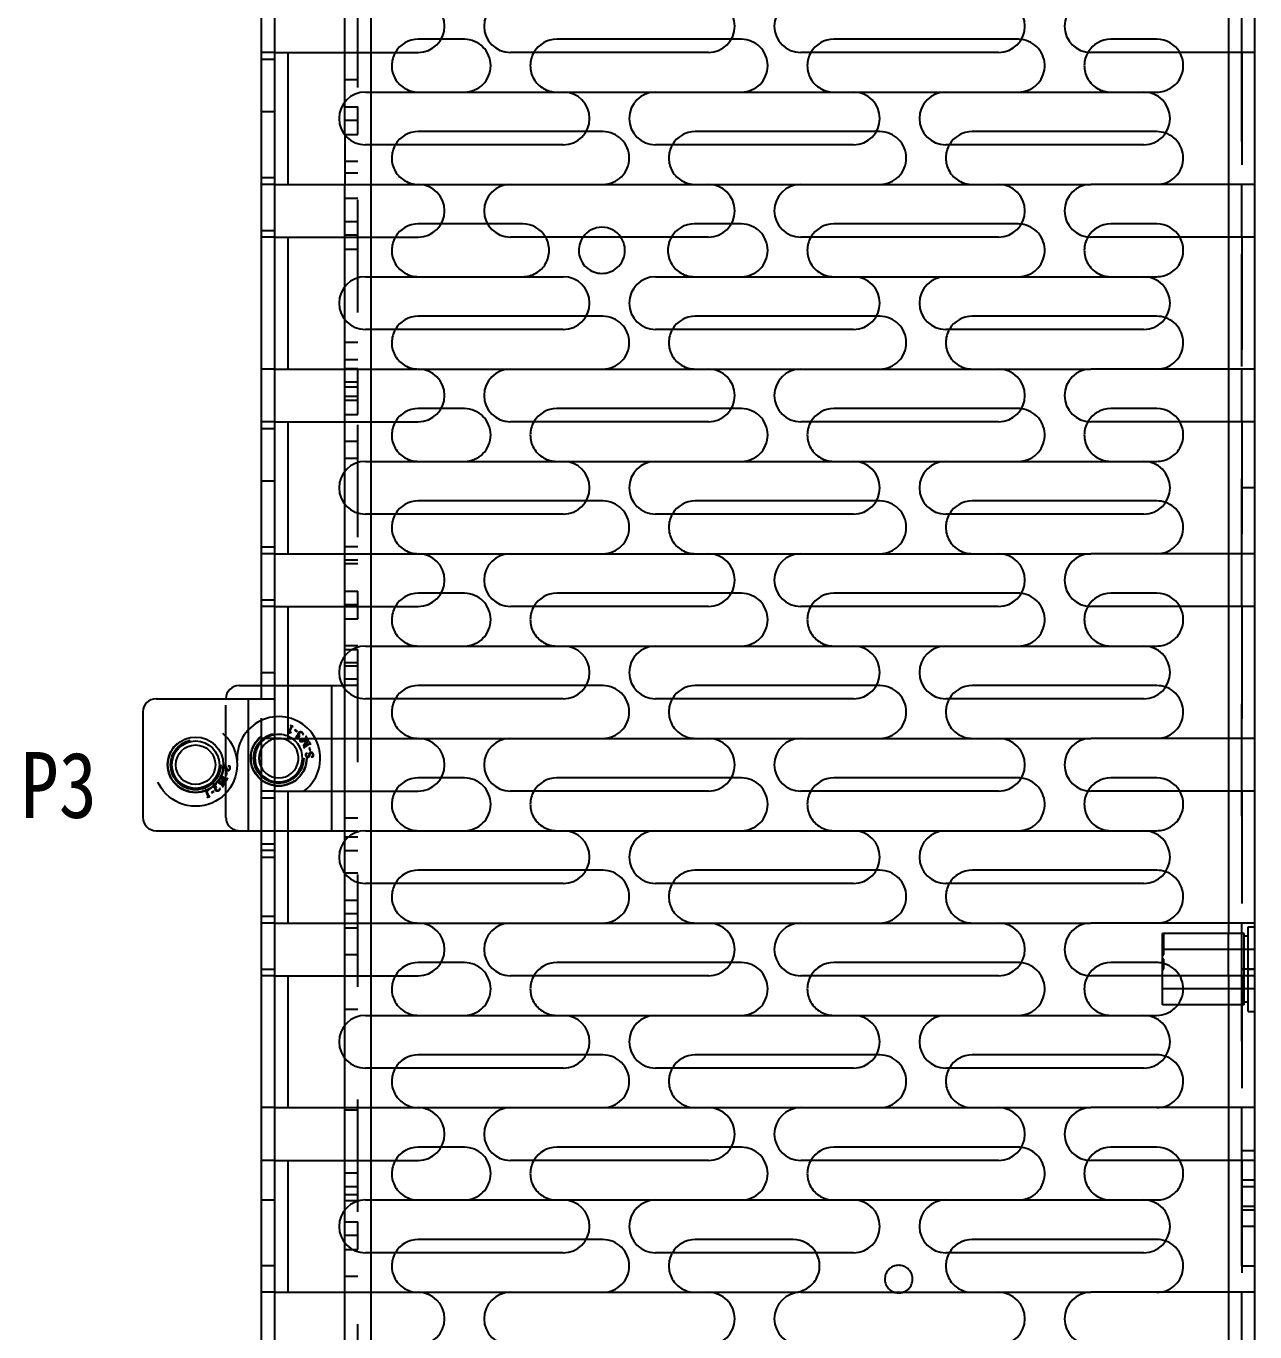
# Model space of a CAD drawing. Header units: millimetres. Extents: x 0 to 8948, y -1340 to 1100.
# Drawn here: x 6813.2 to 6906.4, y -799 to -700 of the extents above; entities that cross this region are included whole.
import ezdxf

# ---------------------------------------------------------------- set-up
doc = ezdxf.new("R2010")
doc.units = ezdxf.units.MM
doc.header["$LTSCALE"] = 85.25
doc.linetypes.add('HIDDEN', pattern=[0.2, 0.1, -0.1])
doc.layers.get('0').update_dxf_attribs({"linetype": 'CONTINUOUS'})
doc.layers.add('02___PRT_ALL_AXES', color=7, linetype='CONTINUOUS')
doc.layers.add('DEFAULT_2', color=8, linetype='HIDDEN')
doc.styles.get("Standard").update_dxf_attribs({"font": 'txt', "width": 0.85})

msp = doc.modelspace()

# ---------------------------------------------------------------- linework, layer by layer
at = {"color": 3, "linetype": 'Continuous'}
for p, q in [((6832.061, -883.996), (6832.061, -645.996)), ((6906.361, -867.996), (6906.361, -664.996)), ((6832.061, -701.996), (6842.932, -701.996)), ((6833.061, -701.996), (6833.061, -711.996)), ((6864.932, -701.996), (6849.932, -701.996)), ((6886.932, -701.996), (6871.932, -701.996)), ((6906.361, -701.996), (6893.932, -701.996)), ((6904.361, -701.996), (6904.361, -711.996)), ((6838.932, -704.996), (6853.932, -704.996)), ((6860.932, -704.996), (6875.932, -704.996)), ((6882.932, -704.996), (6897.932, -704.996)), ((6853.932, -708.996), (6838.932, -708.996)), ((6875.932, -708.996), (6860.932, -708.996)), ((6897.932, -708.996), (6882.932, -708.996)), ((6832.061, -711.996), (6842.932, -711.996)), ((6849.932, -711.996), (6864.932, -711.996)), ((6871.932, -711.996), (6886.932, -711.996)), ((6906.361, -711.996), (6893.932, -711.996)), ((6832.061, -715.996), (6842.932, -715.996)), ((6833.061, -715.996), (6833.061, -725.996)), ((6864.932, -715.996), (6849.932, -715.996)), ((6886.932, -715.996), (6871.932, -715.996)), ((6906.361, -715.996), (6893.932, -715.996)), ((6904.361, -715.996), (6904.361, -725.996)), ((6838.932, -718.996), (6853.932, -718.996)), ((6860.932, -718.996), (6875.932, -718.996)), ((6882.932, -718.996), (6897.932, -718.996)), ((6853.932, -722.996), (6838.932, -722.996)), ((6875.932, -722.996), (6860.932, -722.996)), ((6897.932, -722.996), (6882.932, -722.996)), ((6832.061, -725.996), (6842.932, -725.996)), ((6849.932, -725.996), (6864.932, -725.996)), ((6871.932, -725.996), (6886.932, -725.996)), ((6906.361, -725.996), (6893.932, -725.996)), ((6832.061, -729.996), (6842.932, -729.996)), ((6833.061, -729.996), (6833.061, -739.996)), ((6864.932, -729.996), (6849.932, -729.996)), ((6886.932, -729.996), (6871.932, -729.996)), ((6906.361, -729.996), (6893.932, -729.996)), ((6904.361, -729.996), (6904.361, -739.996)), ((6838.932, -732.996), (6853.932, -732.996)), ((6860.932, -732.996), (6875.932, -732.996)), ((6882.932, -732.996), (6897.932, -732.996)), ((6853.932, -736.996), (6838.932, -736.996)), ((6875.932, -736.996), (6860.932, -736.996)), ((6897.932, -736.996), (6882.932, -736.996)), ((6832.061, -739.996), (6842.932, -739.996)), ((6849.932, -739.996), (6864.932, -739.996)), ((6871.932, -739.996), (6886.932, -739.996)), ((6906.361, -739.996), (6893.932, -739.996)), ((6832.061, -743.996), (6842.932, -743.996)), ((6833.061, -743.996), (6833.061, -753.996)), ((6864.932, -743.996), (6849.932, -743.996)), ((6886.932, -743.996), (6871.932, -743.996)), ((6906.361, -743.996), (6893.932, -743.996)), ((6904.361, -743.996), (6904.361, -753.996)), ((6838.932, -746.996), (6853.932, -746.996)), ((6860.932, -746.996), (6875.932, -746.996)), ((6882.932, -746.996), (6897.932, -746.996)), ((6823.061, -750.996), (6832.061, -750.996)), ((6830.061, -760.996), (6830.061, -750.996)), ((6853.932, -750.996), (6838.932, -750.996)), ((6875.932, -750.996), (6860.932, -750.996)), ((6897.932, -750.996), (6882.932, -750.996)), ((6822.061, -751.996), (6822.061, -759.996)), ((6832.061, -753.996), (6842.932, -753.996)), ((6849.932, -753.996), (6864.932, -753.996)), ((6871.932, -753.996), (6886.932, -753.996)), ((6906.361, -753.996), (6893.932, -753.996)), ((6832.061, -757.996), (6842.932, -757.996)), ((6833.061, -757.996), (6833.061, -767.996)), ((6864.932, -757.996), (6849.932, -757.996)), ((6886.932, -757.996), (6871.932, -757.996)), ((6906.361, -757.996), (6893.932, -757.996)), ((6904.361, -757.996), (6904.361, -767.996)), ((6823.061, -760.996), (6832.061, -760.996)), ((6838.932, -760.996), (6853.932, -760.996)), ((6860.932, -760.996), (6875.932, -760.996)), ((6882.932, -760.996), (6897.932, -760.996)), ((6853.932, -764.996), (6838.932, -764.996)), ((6875.932, -764.996), (6860.932, -764.996)), ((6897.932, -764.996), (6882.932, -764.996)), ((6832.061, -767.996), (6842.932, -767.996)), ((6849.932, -767.996), (6864.932, -767.996)), ((6871.932, -767.996), (6886.932, -767.996)), ((6906.361, -767.996), (6893.932, -767.996)), ((6832.061, -771.996), (6842.932, -771.996)), ((6833.061, -771.996), (6833.061, -781.996)), ((6864.932, -771.996), (6849.932, -771.996)), ((6886.932, -771.996), (6871.932, -771.996)), ((6906.361, -771.996), (6893.932, -771.996)), ((6904.361, -771.996), (6904.361, -781.996)), ((6838.932, -774.996), (6853.932, -774.996)), ((6860.932, -774.996), (6875.932, -774.996)), ((6882.932, -774.996), (6897.932, -774.996)), ((6853.932, -778.996), (6838.932, -778.996)), ((6875.932, -778.996), (6860.932, -778.996)), ((6897.932, -778.996), (6882.932, -778.996)), ((6832.061, -781.996), (6842.932, -781.996)), ((6849.932, -781.996), (6864.932, -781.996)), ((6871.932, -781.996), (6886.932, -781.996)), ((6906.361, -781.996), (6893.932, -781.996)), ((6832.061, -785.996), (6842.932, -785.996)), ((6833.061, -785.996), (6833.061, -795.996)), ((6864.932, -785.996), (6849.932, -785.996)), ((6886.932, -785.996), (6871.932, -785.996)), ((6906.361, -785.996), (6893.932, -785.996)), ((6904.361, -785.996), (6904.361, -795.996)), ((6838.932, -788.996), (6853.932, -788.996)), ((6860.932, -788.996), (6875.932, -788.996)), ((6882.932, -788.996), (6897.932, -788.996)), ((6853.932, -792.996), (6838.932, -792.996)), ((6875.932, -792.996), (6860.932, -792.996)), ((6897.932, -792.996), (6882.932, -792.996)), ((6832.061, -795.996), (6842.932, -795.996)), ((6849.932, -795.996), (6864.932, -795.996)), ((6871.932, -795.996), (6886.932, -795.996)), ((6906.361, -795.996), (6893.932, -795.996))]:
    msp.add_line(p, q, dxfattribs=at)
at = {"color": 7, "linetype": 'Continuous'}
for p, q in [((6831.061, -750.996), (6831.061, -655.996)), ((6837.361, -701.996), (6837.361, -697.996)), ((6839.361, -701.996), (6839.361, -697.996)), ((6904.361, -697.996), (6904.361, -701.996)), ((6905.361, -701.996), (6905.361, -697.996)), ((6844.655, -700.996), (6842.932, -700.996)), ((6866.655, -700.996), (6853.432, -700.996)), ((6888.432, -700.996), (6874.432, -700.996)), ((6898.932, -700.996), (6895.432, -700.996)), ((6837.361, -708.229), (6837.361, -705.763)), ((6839.361, -708.996), (6839.361, -704.996)), ((6855.655, -707.996), (6842.932, -707.996)), ((6877.655, -707.996), (6863.932, -707.996)), ((6898.932, -707.996), (6884.932, -707.996)), ((6837.361, -715.996), (6837.361, -711.996)), ((6839.361, -715.996), (6839.361, -711.996)), ((6904.361, -711.996), (6904.361, -715.996)), ((6905.361, -715.996), (6905.361, -711.996)), ((6844.655, -714.996), (6842.932, -714.996)), ((6850.861, -714.996), (6848.209, -714.996)), ((6866.655, -714.996), (6863.861, -714.996)), ((6888.432, -714.996), (6874.432, -714.996)), ((6898.932, -714.996), (6895.432, -714.996)), ((6839.361, -722.996), (6839.361, -718.996)), ((6837.361, -722.229), (6837.361, -719.763)), ((6855.655, -721.996), (6842.932, -721.996)), ((6877.655, -721.996), (6863.932, -721.996)), ((6898.932, -721.996), (6884.932, -721.996)), ((6837.361, -729.996), (6837.361, -725.996)), ((6839.361, -729.996), (6839.361, -725.996)), ((6904.361, -725.996), (6904.361, -729.996)), ((6905.361, -729.996), (6905.361, -725.996)), ((6844.655, -728.996), (6842.932, -728.996)), ((6866.655, -728.996), (6853.432, -728.996)), ((6888.432, -728.996), (6874.432, -728.996)), ((6898.932, -728.996), (6895.432, -728.996)), ((6839.361, -736.996), (6839.361, -732.996)), ((6837.361, -736.229), (6837.361, -733.763)), ((6855.655, -735.996), (6842.932, -735.996)), ((6877.655, -735.996), (6863.932, -735.996)), ((6898.932, -735.996), (6884.932, -735.996)), ((6837.361, -743.996), (6837.361, -739.996)), ((6839.361, -743.996), (6839.361, -739.996)), ((6904.361, -739.996), (6904.361, -743.996)), ((6905.361, -743.996), (6905.361, -739.996)), ((6844.655, -742.996), (6842.932, -742.996)), ((6866.655, -742.996), (6853.432, -742.996)), ((6888.432, -742.996), (6874.432, -742.996)), ((6898.932, -742.996), (6895.432, -742.996)), ((6839.361, -750.996), (6839.361, -746.996)), ((6837.361, -750.229), (6837.361, -747.763)), ((6831.061, -748.996), (6832.061, -748.996)), ((6829.361, -749.996), (6832.061, -749.996)), ((6837.209, -749.996), (6837.361, -749.996)), ((6855.655, -749.996), (6842.932, -749.996)), ((6877.655, -749.996), (6863.932, -749.996)), ((6898.932, -749.996), (6884.932, -749.996)), ((6833.942, -754.11), (6833.929, -754.118)), ((6833.981, -754.153), (6833.942, -754.11)), ((6834.018, -754.264), (6834.499, -754.189)), ((6834.331, -753.996), (6834.051, -754.165)), ((6834.082, -754.227), (6834.446, -754.008)), ((6834.619, -754.142), (6834.082, -754.227)), ((6834.499, -754.189), (6834.217, -754.594)), ((6834.279, -754.629), (6834.619, -754.142)), ((6834.504, -754.01), (6834.542, -754.051)), ((6834.542, -754.051), (6834.554, -754.044)), ((6834.683, -754.256), (6834.67, -754.264)), ((6834.67, -754.264), (6834.705, -754.34)), ((6836.361, -753.996), (6836.361, -757.996)), ((6837.361, -757.996), (6837.361, -753.996)), ((6839.361, -757.996), (6839.361, -753.996)), ((6904.361, -753.996), (6904.361, -757.996)), ((6905.361, -757.996), (6905.361, -753.996)), ((6834.681, -754.387), (6834.279, -754.629)), ((6834.283, -754.657), (6834.694, -754.41)), ((6834.317, -754.733), (6834.283, -754.657)), ((6834.305, -754.741), (6834.317, -754.733)), ((6834.526, -755.125), (6834.422, -755.133)), ((6834.526, -755.126), (6834.527, -755.137)), ((6834.696, -754.694), (6834.659, -754.705)), ((6834.659, -754.705), (6834.721, -754.911)), ((6834.759, -754.9), (6834.696, -754.694)), ((6834.721, -754.911), (6834.759, -754.9)), ((6834.758, -754.427), (6834.792, -754.465)), ((6834.792, -754.465), (6834.804, -754.458)), ((6834.827, -755.404), (6834.826, -755.391)), ((6834.827, -755.404), (6834.963, -755.4)), ((6844.655, -756.996), (6842.932, -756.996)), ((6866.655, -756.996), (6853.432, -756.996)), ((6888.432, -756.996), (6874.432, -756.996)), ((6898.932, -756.996), (6895.432, -756.996)), ((6831.061, -860.996), (6831.061, -760.996)), ((6839.361, -764.996), (6839.361, -760.996)), ((6831.061, -761.996), (6832.061, -761.996)), ((6837.361, -764.229), (6837.361, -761.763)), ((6831.061, -762.996), (6832.061, -762.996)), ((6855.655, -763.996), (6842.932, -763.996)), ((6877.655, -763.996), (6863.932, -763.996)), ((6898.932, -763.996), (6884.932, -763.996)), ((6837.361, -771.996), (6837.361, -767.996)), ((6839.361, -771.996), (6839.361, -767.996)), ((6904.361, -767.996), (6904.361, -768.796)), ((6905.361, -771.996), (6905.361, -767.996)), ((6899.361, -771.496), (6899.361, -768.796)), ((6899.461, -768.798), (6899.361, -768.798)), ((6899.461, -768.81), (6899.361, -768.81)), ((6899.461, -768.855), (6899.361, -768.855)), ((6899.461, -768.885), (6899.361, -768.885)), ((6899.461, -768.81), (6899.461, -768.798)), ((6899.461, -768.885), (6899.461, -768.855)), ((6844.655, -770.996), (6842.932, -770.996)), ((6866.655, -770.996), (6853.432, -770.996)), ((6888.432, -770.996), (6874.432, -770.996)), ((6898.932, -770.996), (6895.432, -770.996)), ((6839.361, -778.996), (6839.361, -774.996)), ((6837.361, -778.229), (6837.361, -775.763)), ((6855.655, -777.996), (6842.932, -777.996)), ((6877.655, -777.996), (6863.932, -777.996)), ((6898.932, -777.996), (6884.932, -777.996)), ((6837.361, -785.996), (6837.361, -781.996)), ((6839.361, -785.996), (6839.361, -781.996)), ((6904.361, -781.996), (6904.361, -785.996)), ((6905.361, -785.996), (6905.361, -781.996)), ((6844.655, -784.996), (6842.932, -784.996)), ((6866.655, -784.996), (6853.432, -784.996)), ((6888.432, -784.996), (6874.432, -784.996)), ((6898.932, -784.996), (6895.432, -784.996)), ((6839.361, -792.996), (6839.361, -788.996)), ((6837.361, -792.229), (6837.361, -789.763)), ((6855.655, -791.996), (6842.932, -791.996)), ((6871.361, -791.996), (6863.932, -791.996)), ((6898.932, -791.996), (6884.932, -791.996)), ((6837.361, -799.996), (6837.361, -795.996)), ((6839.361, -799.996), (6839.361, -795.996)), ((6904.361, -795.996), (6904.361, -799.996)), ((6905.361, -799.996), (6905.361, -795.996))]:
    msp.add_line(p, q, dxfattribs=at)
for radius in [1.8, 1.5]:
    msp.add_circle((6826.061, -755.996), radius, dxfattribs=at)
at = {"color": 3, "linetype": 'Continuous'}
for centre, radius, start, end in [((6842.932, -699.996), 2, 270, 90), ((6849.932, -699.996), 2, 90, 270), ((6864.932, -699.996), 2, 270, 90), ((6871.932, -699.996), 2, 90, 270), ((6886.932, -699.996), 2, 270, 90), ((6893.932, -699.996), 2, 90, 270), ((6838.932, -706.996), 2, 90, 270), ((6853.932, -706.996), 2, 270, 90), ((6860.932, -706.996), 2, 90, 270), ((6875.932, -706.996), 2, 270, 90), ((6882.932, -706.996), 2, 90, 270), ((6897.932, -706.996), 2, 270, 90), ((6842.932, -713.996), 2, 270, 90), ((6849.932, -713.996), 2, 90, 270), ((6864.932, -713.996), 2, 270, 90), ((6871.932, -713.996), 2, 90, 270), ((6886.932, -713.996), 2, 270, 90), ((6893.932, -713.996), 2, 90, 270), ((6838.932, -720.996), 2, 90, 270), ((6853.932, -720.996), 2, 270, 90), ((6860.932, -720.996), 2, 90, 270), ((6875.932, -720.996), 2, 270, 90), ((6882.932, -720.996), 2, 90, 270), ((6897.932, -720.996), 2, 270, 90), ((6842.932, -727.996), 2, 270, 90), ((6849.932, -727.996), 2, 90, 270), ((6864.932, -727.996), 2, 270, 90), ((6871.932, -727.996), 2, 90, 270), ((6886.932, -727.996), 2, 270, 90), ((6893.932, -727.996), 2, 90, 270), ((6838.932, -734.996), 2, 90, 270), ((6853.932, -734.996), 2, 270, 90), ((6860.932, -734.996), 2, 90, 270), ((6875.932, -734.996), 2, 270, 90), ((6882.932, -734.996), 2, 90, 270), ((6897.932, -734.996), 2, 270, 90), ((6842.932, -741.996), 2, 270, 90), ((6849.932, -741.996), 2, 90, 270), ((6864.932, -741.996), 2, 270, 90), ((6871.932, -741.996), 2, 90, 270), ((6886.932, -741.996), 2, 270, 90), ((6893.932, -741.996), 2, 90, 270), ((6838.932, -748.996), 2, 90, 270), ((6853.932, -748.996), 2, 270, 90), ((6860.932, -748.996), 2, 90, 270), ((6875.932, -748.996), 2, 270, 90), ((6882.932, -748.996), 2, 90, 270), ((6897.932, -748.996), 2, 270, 90), ((6823.061, -751.996), 1, 90, 180), ((6842.932, -755.996), 2, 270, 90), ((6849.932, -755.996), 2, 90, 270), ((6864.932, -755.996), 2, 270, 90), ((6871.932, -755.996), 2, 90, 270), ((6886.932, -755.996), 2, 270, 90), ((6893.932, -755.996), 2, 90, 270), ((6823.061, -759.996), 1, 180, 270), ((6838.932, -762.996), 2, 90, 270), ((6853.932, -762.996), 2, 270, 90), ((6860.932, -762.996), 2, 90, 270), ((6875.932, -762.996), 2, 270, 90), ((6882.932, -762.996), 2, 90, 270), ((6897.932, -762.996), 2, 270, 90), ((6842.932, -769.996), 2, 270, 90), ((6849.932, -769.996), 2, 90, 270), ((6864.932, -769.996), 2, 270, 90), ((6871.932, -769.996), 2, 90, 270), ((6886.932, -769.996), 2, 270, 90), ((6893.932, -769.996), 2, 90, 270), ((6838.932, -776.996), 2, 90, 270), ((6853.932, -776.996), 2, 270, 90), ((6860.932, -776.996), 2, 90, 270), ((6875.932, -776.996), 2, 270, 90), ((6882.932, -776.996), 2, 90, 270), ((6897.932, -776.996), 2, 270, 90), ((6842.932, -783.996), 2, 270, 90), ((6849.932, -783.996), 2, 90, 270), ((6864.932, -783.996), 2, 270, 90), ((6871.932, -783.996), 2, 90, 270), ((6886.932, -783.996), 2, 270, 90), ((6893.932, -783.996), 2, 90, 270), ((6838.932, -790.996), 2, 90, 270), ((6853.932, -790.996), 2, 270, 90), ((6860.932, -790.996), 2, 90, 270), ((6875.932, -790.996), 2, 270, 90), ((6882.932, -790.996), 2, 90, 270), ((6897.932, -790.996), 2, 270, 90), ((6842.932, -797.996), 2, 270, 90), ((6849.932, -797.996), 2, 90, 270), ((6864.932, -797.996), 2, 270, 90), ((6871.932, -797.996), 2, 90, 270), ((6886.932, -797.996), 2, 270, 90), ((6893.932, -797.996), 2, 90, 270)]:
    msp.add_arc(centre, radius, start, end, dxfattribs=at)
at = {"color": 7, "linetype": 'Continuous'}
for centre, radius, start, end in [((6842.932, -702.996), 2, 90, 149.87175), ((6853.432, -702.996), 2, 90, 149.87175), ((6874.432, -702.996), 2, 90, 149.87175), ((6888.432, -702.996), 2, 83.89912, 90), ((6895.432, -702.996), 2, 90, 149.2104), ((6898.932, -702.996), 2, 30.12825, 90), ((6842.932, -709.996), 2, 90, 149.87175), ((6863.932, -709.996), 2, 90, 149.87175), ((6884.932, -709.996), 2, 90, 149.87175), ((6898.932, -709.996), 2, 70.92194, 90), ((6842.932, -716.996), 2, 90, 149.87175), ((6850.861, -716.996), 2, 30.13961, 90), ((6863.861, -716.996), 2, 90, 150), ((6874.432, -716.996), 2, 90, 149.87175), ((6888.432, -716.996), 2, 83.89912, 90), ((6895.432, -716.996), 2, 90, 149.2104), ((6898.932, -716.996), 2, 30.12825, 90), ((6842.932, -723.996), 2, 90, 149.87175), ((6863.932, -723.996), 2, 90, 149.87175), ((6884.932, -723.996), 2, 90, 149.87175), ((6898.932, -723.996), 2, 70.92194, 90), ((6842.932, -730.996), 2, 90, 149.87175), ((6853.432, -730.996), 2, 90, 149.87175), ((6874.432, -730.996), 2, 90, 149.87175), ((6888.432, -730.996), 2, 83.89912, 90), ((6895.432, -730.996), 2, 90, 149.2104), ((6898.932, -730.996), 2, 30.12825, 90), ((6842.932, -737.996), 2, 90, 149.87175), ((6863.932, -737.996), 2, 90, 149.87175), ((6884.932, -737.996), 2, 90, 149.87175), ((6898.932, -737.996), 2, 70.92194, 90), ((6842.932, -744.996), 2, 90, 149.87175), ((6853.432, -744.996), 2, 90, 149.87175), ((6874.432, -744.996), 2, 90, 149.87175), ((6888.432, -744.996), 2, 83.89912, 90), ((6895.432, -744.996), 2, 90, 149.2104), ((6898.932, -744.996), 2, 30.12825, 90), ((6829.361, -750.996), 1, 90, 180), ((6842.932, -751.996), 2, 90, 149.87175), ((6863.932, -751.996), 2, 90, 149.87175), ((6884.932, -751.996), 2, 90, 149.87175), ((6898.932, -751.996), 2, 70.92194, 90), ((6832.361, -755.496), 1.8, 260.39737, 56.66579), ((6832.361, -755.496), 1.5, 258.43465, 66.31579), ((6832.743, -754.929), 1.438, 27.53662, 31.08982), ((6832.361, -755.496), 3.15, 307.33385, 28.50454), ((6842.932, -758.996), 2, 90, 149.87175), ((6853.432, -758.996), 2, 90, 149.87175), ((6874.432, -758.996), 2, 90, 149.87175), ((6888.432, -758.996), 2, 83.89912, 90), ((6895.432, -758.996), 2, 90, 149.2104), ((6898.932, -758.996), 2, 30.12825, 90), ((6842.932, -765.996), 2, 90, 149.87175), ((6863.932, -765.996), 2, 90, 149.87175), ((6884.932, -765.996), 2, 90, 149.87175), ((6898.932, -765.996), 2, 70.92194, 90), ((6842.932, -772.996), 2, 90, 149.87175), ((6853.432, -772.996), 2, 90, 149.87175), ((6874.432, -772.996), 2, 90, 149.87175), ((6888.432, -772.996), 2, 83.89912, 90), ((6895.432, -772.996), 2, 90, 149.2104), ((6898.932, -772.996), 2, 77.57693, 90), ((6842.932, -779.996), 2, 90, 149.87175), ((6863.932, -779.996), 2, 90, 149.87175), ((6884.932, -779.996), 2, 90, 149.87175), ((6898.932, -779.996), 2, 70.92194, 90), ((6842.932, -786.996), 2, 90, 149.87175), ((6853.432, -786.996), 2, 90, 149.87175), ((6874.432, -786.996), 2, 90, 149.87175), ((6888.432, -786.996), 2, 83.89912, 90), ((6895.432, -786.996), 2, 90, 149.2104), ((6898.932, -786.996), 2, 30.12825, 90), ((6842.932, -793.996), 2, 90, 149.87175), ((6863.932, -793.996), 2, 90, 149.87175), ((6871.361, -793.996), 2, 30, 90), ((6884.932, -793.996), 2, 90, 149.87175), ((6898.932, -793.996), 2, 70.92194, 90), ((6879.361, -794.996), 1.05, 253.23222, 286.7964)]:
    msp.add_arc(centre, radius, start, end, dxfattribs=at)
for points in [[(6833.929, -754.118), (6833.944, -754.139), (6833.959, -754.162), (6833.974, -754.187)], [(6834.014, -754.176), (6834.004, -754.174), (6833.994, -754.166), (6833.981, -754.153)], [(6834.051, -754.165), (6834.036, -754.173), (6834.024, -754.178), (6834.014, -754.176)], [(6834.705, -754.34), (6834.713, -754.357), (6834.706, -754.372), (6834.681, -754.387)], [(6834.741, -754.358), (6834.719, -754.322), (6834.7, -754.288), (6834.683, -754.256)], [(6834.804, -754.458), (6834.778, -754.418), (6834.757, -754.385), (6834.741, -754.358)], [(6834.217, -754.594), (6834.226, -754.607), (6834.241, -754.63), (6834.262, -754.665)], [(6834.262, -754.665), (6834.287, -754.706), (6834.301, -754.731), (6834.305, -754.741)], [(6834.422, -755.133), (6834.4, -755.17), (6834.391, -755.216), (6834.397, -755.268)], [(6834.397, -755.268), (6834.402, -755.322), (6834.421, -755.363), (6834.452, -755.393)], [(6834.423, -755.28), (6834.415, -755.212), (6834.45, -755.164), (6834.526, -755.137)], [(6834.46, -755.359), (6834.439, -755.34), (6834.426, -755.313), (6834.423, -755.28)], [(6834.529, -755.385), (6834.504, -755.388), (6834.481, -755.379), (6834.46, -755.359)], [(6834.581, -755.353), (6834.567, -755.373), (6834.549, -755.383), (6834.529, -755.385)], [(6834.638, -755.234), (6834.615, -755.293), (6834.596, -755.333), (6834.581, -755.353)], [(6834.703, -755.102), (6834.683, -755.13), (6834.662, -755.174), (6834.638, -755.234)], [(6834.651, -755.385), (6834.675, -755.357), (6834.699, -755.311), (6834.725, -755.244)], [(6834.694, -754.41), (6834.707, -754.402), (6834.717, -754.399), (6834.724, -754.4)], [(6834.798, -755.052), (6834.754, -755.057), (6834.722, -755.074), (6834.703, -755.102)], [(6834.724, -754.4), (6834.731, -754.401), (6834.743, -754.41), (6834.758, -754.427)], [(6834.725, -755.244), (6834.744, -755.196), (6834.761, -755.162), (6834.777, -755.141)], [(6834.777, -755.141), (6834.793, -755.119), (6834.814, -755.106), (6834.841, -755.104)], [(6834.926, -755.093), (6834.892, -755.061), (6834.848, -755.047), (6834.798, -755.052)], [(6834.93, -755.325), (6834.905, -755.359), (6834.87, -755.381), (6834.826, -755.391)], [(6834.841, -755.104), (6834.87, -755.1), (6834.897, -755.11), (6834.921, -755.132)], [(6834.921, -755.132), (6834.945, -755.155), (6834.958, -755.183), (6834.962, -755.219)], [(6834.988, -755.235), (6834.981, -755.172), (6834.961, -755.125), (6834.926, -755.093)], [(6834.962, -755.219), (6834.966, -755.257), (6834.956, -755.291), (6834.93, -755.325)], [(6834.963, -755.4), (6834.986, -755.349), (6834.994, -755.294), (6834.988, -755.235)], [(6834.452, -755.393), (6834.484, -755.424), (6834.521, -755.436), (6834.563, -755.431)], [(6834.563, -755.431), (6834.597, -755.428), (6834.627, -755.413), (6834.651, -755.385)]]:
    msp.add_open_spline(points, degree=3, dxfattribs=at)
at = {"layer": '02___PRT_ALL_AXES', "color": 8, "linetype": 'HIDDEN'}
for p, q in [((6905.361, -793.996), (6905.361, -672.996)), ((6906.361, -793.996), (6906.361, -672.996)), ((6831.061, -715.496), (6831.061, -702.496)), ((6831.061, -702.496), (6832.061, -702.496)), ((6832.061, -715.496), (6832.061, -702.496)), ((6832.061, -706.496), (6831.061, -706.496)), ((6837.361, -708.206), (6837.361, -706.106)), ((6837.361, -706.106), (6838.361, -706.106)), ((6838.361, -708.206), (6838.361, -706.106)), ((6838.361, -707.156), (6837.361, -707.156)), ((6837.361, -708.206), (6838.361, -708.206)), ((6832.061, -711.496), (6831.061, -711.496)), ((6831.061, -715.496), (6832.061, -715.496)), ((6837.361, -716.906), (6837.361, -714.806)), ((6837.361, -714.806), (6838.361, -714.806)), ((6838.361, -716.906), (6838.361, -714.806)), ((6838.361, -715.856), (6837.361, -715.856)), ((6837.361, -716.906), (6838.361, -716.906)), ((6837.361, -729.436), (6837.361, -725.946)), ((6837.361, -725.946), (6838.361, -725.946)), ((6838.361, -729.436), (6838.361, -725.946)), ((6838.361, -726.996), (6837.361, -726.996)), ((6837.361, -727.336), (6838.361, -727.336)), ((6837.361, -728.046), (6838.361, -728.046)), ((6838.361, -728.386), (6837.361, -728.386)), ((6837.361, -729.436), (6838.361, -729.436)), ((6831.061, -743.496), (6831.061, -730.496)), ((6831.061, -730.496), (6832.061, -730.496)), ((6832.061, -743.496), (6832.061, -730.496)), ((6832.061, -734.496), (6831.061, -734.496)), ((6906.361, -734.996), (6905.361, -734.996)), ((6832.061, -739.496), (6831.061, -739.496)), ((6837.361, -744.926), (6837.361, -742.826)), ((6837.361, -742.826), (6838.361, -742.826)), ((6838.361, -744.926), (6838.361, -742.826)), ((6831.061, -743.496), (6832.061, -743.496)), ((6838.361, -743.876), (6837.361, -743.876)), ((6837.361, -744.926), (6838.361, -744.926)), ((6831.061, -771.496), (6831.061, -758.496)), ((6831.061, -758.496), (6832.061, -758.496)), ((6832.061, -771.496), (6832.061, -758.496)), ((6832.061, -762.496), (6831.061, -762.496)), ((6837.361, -768.356), (6837.361, -766.256)), ((6837.361, -766.256), (6838.361, -766.256)), ((6838.361, -768.356), (6838.361, -766.256)), ((6832.061, -767.496), (6831.061, -767.496)), ((6838.361, -767.306), (6837.361, -767.306)), ((6837.361, -768.356), (6838.361, -768.356)), ((6905.561, -768.796), (6905.361, -768.796)), ((6906.361, -769.996), (6899.361, -769.996)), ((6899.361, -771.496), (6899.361, -769.996)), ((6831.061, -771.496), (6832.061, -771.496)), ((6899.361, -774.196), (6899.361, -771.996)), ((6906.361, -771.496), (6905.361, -771.496)), ((6906.361, -772.996), (6899.361, -772.996)), ((6905.561, -774.196), (6899.361, -774.196)), ((6905.361, -785.246), (6906.361, -785.246)), ((6837.361, -786.946), (6838.361, -786.946)), ((6837.361, -789.046), (6837.361, -786.946)), ((6838.361, -789.046), (6838.361, -786.946)), ((6838.361, -787.996), (6837.361, -787.996)), ((6906.361, -787.496), (6905.361, -787.496)), ((6906.361, -787.996), (6905.361, -787.996)), ((6831.061, -798.996), (6831.061, -788.996)), ((6831.061, -788.996), (6832.061, -788.996)), ((6832.061, -798.996), (6832.061, -788.996)), ((6837.361, -789.046), (6838.361, -789.046)), ((6906.361, -789.496), (6905.361, -789.496)), ((6905.361, -789.746), (6906.361, -789.746)), ((6837.361, -790.646), (6838.361, -790.646)), ((6837.361, -792.746), (6837.361, -790.646)), ((6838.361, -792.746), (6838.361, -790.646)), ((6906.361, -790.996), (6905.361, -790.996)), ((6838.361, -791.696), (6837.361, -791.696)), ((6837.361, -792.746), (6838.361, -792.746)), ((6832.061, -793.996), (6831.061, -793.996)), ((6905.361, -793.996), (6906.361, -793.996))]:
    msp.add_line(p, q, dxfattribs=at)
at = {"layer": '02___PRT_ALL_AXES', "color": 7, "linetype": 'Continuous'}
for p, q in [((6905.361, -768.796), (6899.361, -768.796)), ((6899.361, -771.996), (6899.361, -771.496))]:
    msp.add_line(p, q, dxfattribs=at)
at = {"layer": '02___PRT_ALL_AXES', "color": 3, "linetype": 'Continuous'}
msp.add_circle((6826.061, -755.996), 2.1, dxfattribs=at)
at = {"layer": '02___PRT_ALL_AXES', "color": 8, "linetype": 'HIDDEN'}
msp.add_circle((6832.361, -755.496), 2.1, dxfattribs=at)
at = {"layer": '02___PRT_ALL_AXES', "color": 7, "linetype": 'Continuous'}
msp.add_arc((6856.861, -716.996), 1.75, 35.0646, 144.9354, dxfattribs=at)
at = {"layer": '02___PRT_ALL_AXES', "color": 8, "linetype": 'HIDDEN'}
msp.add_arc((6856.861, -716.996), 1.75, 144.9354, 35.0646, dxfattribs=at)
at = {"layer": 'DEFAULT_2', "color": 8, "linetype": 'HIDDEN'}
for p, q in [((6838.361, -823.996), (6838.361, -663.996)), ((6846.432, -700.996), (6844.655, -700.996)), ((6867.432, -700.996), (6866.655, -700.996)), ((6832.061, -701.996), (6831.061, -701.996)), ((6837.361, -705.763), (6837.361, -701.996)), ((6839.361, -704.996), (6839.361, -701.996)), ((6905.361, -701.996), (6905.361, -711.996)), ((6838.361, -704.056), (6837.361, -704.056)), ((6853.932, -704.996), (6860.932, -704.996)), ((6875.932, -704.996), (6882.932, -704.996)), ((6897.932, -704.996), (6898.932, -704.996)), ((6837.361, -708.229), (6837.361, -711.996)), ((6856.932, -707.996), (6855.655, -707.996)), ((6877.932, -707.996), (6877.655, -707.996)), ((6839.361, -711.996), (6839.361, -708.996)), ((6838.361, -710.256), (6837.361, -710.256)), ((6838.361, -711.156), (6837.361, -711.156)), ((6832.061, -711.996), (6831.061, -711.996)), ((6842.932, -711.996), (6849.932, -711.996)), ((6864.932, -711.996), (6871.932, -711.996)), ((6886.932, -711.996), (6893.932, -711.996)), ((6838.361, -713.056), (6837.361, -713.056)), ((6848.209, -714.996), (6844.655, -714.996)), ((6867.432, -714.996), (6866.655, -714.996)), ((6832.061, -715.996), (6831.061, -715.996)), ((6837.361, -719.763), (6837.361, -715.996)), ((6839.361, -718.996), (6839.361, -715.996)), ((6905.361, -715.996), (6905.361, -725.996)), ((6875.932, -718.996), (6882.932, -718.996)), ((6897.932, -718.996), (6898.932, -718.996)), ((6837.361, -725.996), (6837.361, -722.229)), ((6856.932, -721.996), (6855.655, -721.996)), ((6877.932, -721.996), (6877.655, -721.996)), ((6839.361, -725.996), (6839.361, -722.996)), ((6838.361, -723.986), (6837.361, -723.986)), ((6838.361, -725.286), (6837.361, -725.286)), ((6832.061, -725.996), (6831.061, -725.996)), ((6842.932, -725.996), (6849.932, -725.996)), ((6864.932, -725.996), (6871.932, -725.996)), ((6886.932, -725.996), (6893.932, -725.996)), ((6846.432, -728.996), (6844.655, -728.996)), ((6867.432, -728.996), (6866.655, -728.996)), ((6832.061, -729.996), (6831.061, -729.996)), ((6837.361, -733.763), (6837.361, -729.996)), ((6839.361, -732.996), (6839.361, -729.996)), ((6905.361, -729.996), (6905.361, -739.996)), ((6838.361, -731.486), (6837.361, -731.486)), ((6838.361, -732.786), (6837.361, -732.786)), ((6853.932, -732.996), (6860.932, -732.996)), ((6875.932, -732.996), (6882.932, -732.996)), ((6897.932, -732.996), (6898.932, -732.996)), ((6837.361, -739.996), (6837.361, -736.229)), ((6856.932, -735.996), (6855.655, -735.996)), ((6877.932, -735.996), (6877.655, -735.996)), ((6839.361, -739.996), (6839.361, -736.996)), ((6838.361, -739.476), (6837.361, -739.476)), ((6832.061, -739.996), (6831.061, -739.996)), ((6838.361, -740.476), (6837.361, -740.476)), ((6842.932, -739.996), (6849.932, -739.996)), ((6864.932, -739.996), (6871.932, -739.996)), ((6886.932, -739.996), (6893.932, -739.996)), ((6838.361, -740.776), (6837.361, -740.776)), ((6846.432, -742.996), (6844.655, -742.996)), ((6867.432, -742.996), (6866.655, -742.996)), ((6832.061, -743.996), (6831.061, -743.996)), ((6837.361, -747.763), (6837.361, -743.996)), ((6839.361, -746.996), (6839.361, -743.996)), ((6905.361, -743.996), (6905.361, -753.996)), ((6838.361, -746.976), (6837.361, -746.976)), ((6838.361, -747.276), (6837.361, -747.276)), ((6853.932, -746.996), (6860.932, -746.996)), ((6875.932, -746.996), (6882.932, -746.996)), ((6897.932, -746.996), (6898.932, -746.996)), ((6838.361, -748.276), (6837.361, -748.276)), ((6837.361, -748.496), (6838.361, -748.496)), ((6832.061, -749.996), (6837.209, -749.996)), ((6836.361, -749.996), (6836.361, -753.996)), ((6838.361, -749.496), (6837.361, -749.496)), ((6838.361, -749.996), (6837.361, -749.996)), ((6837.361, -753.996), (6837.361, -750.229)), ((6856.932, -749.996), (6855.655, -749.996)), ((6877.932, -749.996), (6877.655, -749.996)), ((6828.361, -759.996), (6828.361, -750.996)), ((6831.061, -760.996), (6831.061, -750.996)), ((6839.361, -753.996), (6839.361, -750.996)), ((6833.298, -753.102), (6833.097, -753.584)), ((6833.181, -753.54), (6833.353, -753.125)), ((6833.252, -753.02), (6833.246, -753.034)), ((6833.246, -753.034), (6833.282, -753.056)), ((6833.396, -753.105), (6833.443, -753.115)), ((6833.443, -753.115), (6833.448, -753.102)), ((6833.58, -753.349), (6833.56, -753.382)), ((6833.56, -753.382), (6833.742, -753.496)), ((6833.763, -753.463), (6833.58, -753.349)), ((6832.061, -753.996), (6831.061, -753.996)), ((6833.097, -753.584), (6833.125, -753.596)), ((6833.308, -753.517), (6833.181, -753.54)), ((6833.313, -753.538), (6833.308, -753.517)), ((6833.742, -753.496), (6833.763, -753.463)), ((6833.926, -753.983), (6833.92, -753.965)), ((6833.973, -753.806), (6833.978, -753.787)), ((6834.208, -753.696), (6834.225, -753.69)), ((6834.404, -753.952), (6834.331, -753.996)), ((6834.42, -753.821), (6834.408, -753.829)), ((6834.408, -753.829), (6834.434, -753.903)), ((6842.932, -753.996), (6849.932, -753.996)), ((6864.932, -753.996), (6871.932, -753.996)), ((6886.932, -753.996), (6893.932, -753.996)), ((6828.122, -756.358), (6828.226, -756.366)), ((6828.226, -756.366), (6828.227, -756.354)), ((6828.527, -756.087), (6828.526, -756.1)), ((6828.663, -756.092), (6828.527, -756.087)), ((6827.642, -757.381), (6827.681, -757.339)), ((6828.199, -757.303), (6827.718, -757.227)), ((6827.751, -757.327), (6828.104, -757.54)), ((6828.146, -757.483), (6827.782, -757.264)), ((6827.782, -757.264), (6828.319, -757.35)), ((6827.917, -756.897), (6828.199, -757.303)), ((6828.319, -757.35), (6827.979, -756.862)), ((6827.979, -756.862), (6828.381, -757.104)), ((6827.983, -756.834), (6828.017, -756.758)), ((6828.394, -757.082), (6827.983, -756.834)), ((6828.017, -756.758), (6828.005, -756.751)), ((6828.421, -756.58), (6828.359, -756.786)), ((6828.359, -756.786), (6828.396, -756.798)), ((6828.405, -757.151), (6828.37, -757.228)), ((6828.37, -757.228), (6828.383, -757.235)), ((6828.396, -756.798), (6828.459, -756.591)), ((6828.459, -756.591), (6828.421, -756.58)), ((6828.492, -757.026), (6828.458, -757.064)), ((6828.504, -757.033), (6828.492, -757.026)), ((6846.432, -756.996), (6844.655, -756.996)), ((6867.432, -756.996), (6866.655, -756.996)), ((6826.825, -757.896), (6826.797, -757.907)), ((6826.797, -757.907), (6826.998, -758.389)), ((6827.053, -758.366), (6826.881, -757.952)), ((6826.881, -757.952), (6827.008, -757.975)), ((6827.008, -757.975), (6827.013, -757.954)), ((6827.442, -757.996), (6827.26, -758.11)), ((6827.26, -758.11), (6827.28, -758.143)), ((6827.28, -758.143), (6827.463, -758.029)), ((6827.463, -758.029), (6827.442, -757.996)), ((6827.62, -757.527), (6827.626, -757.509)), ((6827.629, -757.374), (6827.642, -757.381)), ((6827.678, -757.705), (6827.673, -757.685)), ((6827.925, -757.802), (6827.908, -757.795)), ((6828.134, -757.589), (6828.108, -757.663)), ((6828.108, -757.663), (6828.12, -757.67)), ((6828.242, -757.44), (6828.204, -757.481)), ((6828.254, -757.448), (6828.242, -757.44)), ((6832.061, -757.996), (6831.061, -757.996)), ((6836.361, -757.996), (6836.361, -760.996)), ((6837.361, -761.763), (6837.361, -757.996)), ((6839.361, -760.996), (6839.361, -757.996)), ((6905.361, -757.996), (6905.361, -767.996)), ((6826.982, -758.435), (6826.946, -758.458)), ((6826.946, -758.458), (6826.952, -758.471)), ((6827.143, -758.376), (6827.096, -758.387)), ((6827.148, -758.39), (6827.143, -758.376)), ((6838.361, -760.056), (6837.361, -760.056)), ((6832.061, -760.996), (6838.361, -760.996)), ((6853.932, -760.996), (6860.932, -760.996)), ((6875.932, -760.996), (6882.932, -760.996)), ((6897.932, -760.996), (6898.932, -760.996)), ((6838.361, -761.496), (6837.361, -761.496)), ((6837.361, -762.496), (6838.361, -762.496)), ((6838.361, -764.206), (6837.361, -764.206)), ((6837.361, -767.996), (6837.361, -764.229)), ((6856.932, -763.996), (6855.655, -763.996)), ((6877.932, -763.996), (6877.655, -763.996)), ((6839.361, -767.996), (6839.361, -764.996)), ((6832.061, -767.996), (6831.061, -767.996)), ((6842.932, -767.996), (6849.932, -767.996)), ((6864.932, -767.996), (6871.932, -767.996)), ((6886.932, -767.996), (6893.932, -767.996)), ((6899.461, -768.802), (6899.361, -768.802)), ((6899.461, -768.814), (6899.361, -768.814)), ((6899.361, -768.909), (6899.461, -768.909)), ((6899.361, -769.108), (6899.461, -769.108)), ((6899.361, -769.112), (6899.461, -769.112)), ((6899.361, -769.114), (6899.461, -769.114)), ((6899.461, -769.137), (6899.361, -769.137)), ((6899.361, -769.145), (6899.461, -769.145)), ((6899.361, -769.189), (6899.461, -769.189)), ((6899.361, -769.202), (6899.461, -769.202)), ((6899.361, -769.205), (6899.461, -769.205)), ((6899.361, -769.217), (6899.461, -769.217)), ((6899.461, -769.229), (6899.361, -769.229)), ((6899.461, -768.855), (6899.461, -768.81)), ((6899.461, -770.413), (6899.461, -768.885)), ((6904.361, -771.996), (6904.361, -768.796)), ((6905.561, -774.196), (6905.561, -768.796)), ((6905.861, -768.996), (6905.561, -768.996)), ((6905.861, -768.296), (6906.361, -768.296)), ((6905.861, -774.696), (6905.861, -768.296)), ((6899.361, -769.241), (6899.461, -769.241)), ((6899.361, -769.243), (6899.461, -769.243)), ((6899.361, -769.286), (6899.461, -769.286)), ((6899.361, -769.305), (6899.461, -769.305)), ((6899.361, -769.365), (6899.461, -769.365)), ((6899.361, -769.377), (6899.461, -769.377)), ((6899.361, -769.417), (6899.461, -769.417)), ((6899.361, -769.434), (6899.461, -769.434)), ((6899.361, -769.475), (6899.461, -769.475)), ((6899.361, -769.51), (6899.461, -769.51)), ((6899.361, -769.522), (6899.461, -769.522)), ((6899.361, -769.561), (6899.461, -769.561)), ((6899.361, -769.561), (6899.461, -769.561)), ((6899.361, -769.576), (6899.461, -769.576)), ((6899.361, -769.595), (6899.461, -769.595)), ((6899.361, -769.604), (6899.461, -769.604)), ((6899.361, -769.615), (6899.461, -769.615)), ((6899.361, -769.634), (6899.461, -769.634)), ((6899.361, -769.646), (6899.461, -769.646)), ((6899.361, -769.649), (6899.461, -769.649)), ((6899.361, -769.651), (6899.461, -769.651)), ((6899.361, -769.656), (6899.461, -769.656)), ((6899.361, -769.677), (6899.461, -769.677)), ((6899.361, -769.709), (6899.461, -769.709)), ((6899.361, -769.711), (6899.461, -769.711)), ((6899.361, -769.727), (6899.461, -769.727)), ((6899.361, -769.739), (6899.461, -769.739)), ((6899.361, -769.744), (6899.461, -769.744)), ((6899.361, -769.764), (6899.461, -769.764)), ((6899.361, -769.778), (6899.461, -769.778)), ((6899.361, -769.778), (6899.461, -769.778)), ((6899.361, -769.786), (6899.461, -769.786)), ((6899.361, -769.822), (6899.461, -769.822)), ((6899.361, -769.824), (6899.461, -769.824)), ((6899.361, -769.836), (6899.461, -769.836)), ((6899.361, -769.836), (6899.461, -769.836)), ((6899.361, -769.854), (6899.461, -769.854)), ((6899.361, -769.855), (6899.461, -769.855)), ((6899.361, -769.901), (6899.461, -769.901)), ((6899.361, -769.926), (6899.461, -769.926)), ((6899.361, -769.931), (6899.461, -769.931)), ((6899.361, -769.935), (6899.461, -769.935)), ((6899.361, -769.967), (6899.461, -769.967)), ((6899.361, -769.969), (6899.461, -769.969)), ((6899.361, -769.984), (6899.461, -769.984)), ((6899.361, -770), (6899.461, -770)), ((6899.361, -770.005), (6899.461, -770.005)), ((6899.361, -770.021), (6899.461, -770.021)), ((6899.361, -770.027), (6899.461, -770.027)), ((6899.361, -770.028), (6899.461, -770.028)), ((6899.361, -770.032), (6899.461, -770.032)), ((6899.361, -770.05), (6899.461, -770.05)), ((6899.361, -770.083), (6899.461, -770.083)), ((6899.361, -770.093), (6899.461, -770.093)), ((6899.361, -770.106), (6899.461, -770.106)), ((6899.361, -770.113), (6899.461, -770.113)), ((6899.361, -770.127), (6899.461, -770.127)), ((6899.361, -770.174), (6899.461, -770.174)), ((6899.361, -770.178), (6899.461, -770.178)), ((6899.361, -770.203), (6899.461, -770.203)), ((6899.361, -770.213), (6899.461, -770.213)), ((6838.361, -770.406), (6837.361, -770.406)), ((6846.432, -770.996), (6844.655, -770.996)), ((6867.432, -770.996), (6866.655, -770.996)), ((6899.361, -770.227), (6899.461, -770.227)), ((6899.361, -770.237), (6899.461, -770.237)), ((6899.361, -770.261), (6899.461, -770.261)), ((6899.361, -770.266), (6899.461, -770.266)), ((6899.361, -770.313), (6899.461, -770.313)), ((6899.361, -770.347), (6899.461, -770.347)), ((6899.361, -770.408), (6899.461, -770.408)), ((6899.361, -770.413), (6899.461, -770.413)), ((6899.361, -770.735), (6899.461, -770.735)), ((6899.461, -770.746), (6899.361, -770.746)), ((6899.361, -770.758), (6899.461, -770.758)), ((6899.461, -770.864), (6899.361, -770.864)), ((6899.461, -771.49), (6899.461, -770.735)), ((6832.061, -771.996), (6831.061, -771.996)), ((6837.361, -775.763), (6837.361, -771.996)), ((6839.361, -774.996), (6839.361, -771.996)), ((6899.361, -771.344), (6899.461, -771.344)), ((6899.361, -771.466), (6899.461, -771.466)), ((6899.361, -771.49), (6899.461, -771.49)), ((6905.361, -771.996), (6905.361, -781.996)), ((6905.861, -771.496), (6906.361, -771.496)), ((6905.861, -773.996), (6905.561, -773.996)), ((6838.361, -774.556), (6837.361, -774.556)), ((6853.932, -774.996), (6860.932, -774.996)), ((6875.932, -774.996), (6882.932, -774.996)), ((6897.932, -774.996), (6898.932, -774.996)), ((6905.861, -774.696), (6906.361, -774.696)), ((6856.932, -777.996), (6855.655, -777.996)), ((6877.932, -777.996), (6877.655, -777.996)), ((6837.361, -781.996), (6837.361, -778.229)), ((6839.361, -781.996), (6839.361, -778.996)), ((6832.061, -781.996), (6831.061, -781.996)), ((6842.932, -781.996), (6849.932, -781.996)), ((6864.932, -781.996), (6871.932, -781.996)), ((6886.932, -781.996), (6893.932, -781.996)), ((6838.361, -782.196), (6837.361, -782.196)), ((6846.432, -784.996), (6844.655, -784.996)), ((6867.432, -784.996), (6866.655, -784.996)), ((6832.061, -785.996), (6831.061, -785.996)), ((6837.361, -789.763), (6837.361, -785.996)), ((6839.361, -788.996), (6839.361, -785.996)), ((6905.361, -785.996), (6905.361, -795.996)), ((6838.361, -788.596), (6837.361, -788.596)), ((6853.932, -788.996), (6860.932, -788.996)), ((6875.932, -788.996), (6882.932, -788.996)), ((6897.932, -788.996), (6898.932, -788.996)), ((6856.932, -791.996), (6855.655, -791.996)), ((6837.361, -795.996), (6837.361, -792.229)), ((6839.361, -795.996), (6839.361, -792.996)), ((6838.361, -794.796), (6837.361, -794.796)), ((6832.061, -795.996), (6831.061, -795.996)), ((6842.932, -795.996), (6849.932, -795.996)), ((6864.932, -795.996), (6871.361, -795.996)), ((6886.932, -795.996), (6893.932, -795.996))]:
    msp.add_line(p, q, dxfattribs=at)
for centre, radius in [((6826.061, -755.996), 3.15), ((6832.361, -755.496), 2.125), ((6826.061, -755.996), 2.125), ((6826.061, -755.996), 1.9), ((6832.361, -755.496), 1.9)]:
    msp.add_circle(centre, radius, dxfattribs=at)
for centre, radius, start, end in [((6846.432, -702.996), 2, 270, 90), ((6867.432, -702.996), 2, 270, 90), ((6888.432, -702.996), 2, 270, 83.89912), ((6842.932, -702.996), 2, 149.87175, 270), ((6853.432, -702.996), 2, 149.87175, 270), ((6874.432, -702.996), 2, 149.87175, 270), ((6895.432, -702.996), 2, 149.2104, 270), ((6898.932, -702.996), 2, 270, 30.12825), ((6856.932, -709.996), 2, 270, 90), ((6877.932, -709.996), 2, 270, 90), ((6898.932, -709.996), 2, 270, 70.92194), ((6842.932, -709.996), 2, 149.87175, 270), ((6863.932, -709.996), 2, 149.87175, 270), ((6884.932, -709.996), 2, 149.87175, 270), ((6867.432, -716.996), 2, 270, 90), ((6888.432, -716.996), 2, 270, 83.89912), ((6842.932, -716.996), 2, 149.87175, 270), ((6850.861, -716.996), 2, 270, 30.13961), ((6863.861, -716.996), 2, 150, 270), ((6874.432, -716.996), 2, 149.87175, 270), ((6895.432, -716.996), 2, 149.2104, 270), ((6898.932, -716.996), 2, 270, 30.12825), ((6856.932, -723.996), 2, 270, 90), ((6877.932, -723.996), 2, 270, 90), ((6898.932, -723.996), 2, 270, 70.92194), ((6842.932, -723.996), 2, 149.87175, 270), ((6863.932, -723.996), 2, 149.87175, 270), ((6884.932, -723.996), 2, 149.87175, 270), ((6846.432, -730.996), 2, 270, 90), ((6867.432, -730.996), 2, 270, 90), ((6888.432, -730.996), 2, 270, 83.89912), ((6842.932, -730.996), 2, 149.87175, 270), ((6853.432, -730.996), 2, 149.87175, 270), ((6874.432, -730.996), 2, 149.87175, 270), ((6895.432, -730.996), 2, 149.2104, 270), ((6898.932, -730.996), 2, 270, 30.12825), ((6856.932, -737.996), 2, 270, 90), ((6877.932, -737.996), 2, 270, 90), ((6898.932, -737.996), 2, 270, 70.92194), ((6842.932, -737.996), 2, 149.87175, 270), ((6863.932, -737.996), 2, 149.87175, 270), ((6884.932, -737.996), 2, 149.87175, 270), ((6846.432, -744.996), 2, 270, 90), ((6867.432, -744.996), 2, 270, 90), ((6888.432, -744.996), 2, 270, 83.89912), ((6842.932, -744.996), 2, 149.87175, 270), ((6853.432, -744.996), 2, 149.87175, 270), ((6874.432, -744.996), 2, 149.87175, 270), ((6895.432, -744.996), 2, 149.2104, 270), ((6898.932, -744.996), 2, 270, 30.12825), ((6856.932, -751.996), 2, 270, 90), ((6877.932, -751.996), 2, 270, 90), ((6898.932, -751.996), 2, 270, 70.92194), ((6842.932, -751.996), 2, 149.87175, 270), ((6863.932, -751.996), 2, 149.87175, 270), ((6884.932, -751.996), 2, 149.87175, 270), ((6832.361, -755.496), 3.15, 28.50454, 307.33385), ((6832.361, -755.496), 1.8, 56.66579, 260.39737), ((6832.361, -755.496), 1.5, 66.31579, 258.43465), ((6837.055, -752.382), 3.002, 211.12693, 212.51893), ((6838.325, -751.575), 4.507, 212.48864, 213.21457), ((6826.443, -756.563), 1.438, 328.91018, 332.46337), ((6846.432, -758.996), 2, 270, 90), ((6867.432, -758.996), 2, 270, 90), ((6888.432, -758.996), 2, 270, 83.89912), ((6842.932, -758.996), 2, 149.87175, 270), ((6853.432, -758.996), 2, 149.87175, 270), ((6874.432, -758.996), 2, 149.87175, 270), ((6895.432, -758.996), 2, 149.2104, 270), ((6898.932, -758.996), 2, 270, 30.12825), ((6829.361, -759.996), 1, 180, 270), ((6856.932, -765.996), 2, 270, 90), ((6877.932, -765.996), 2, 270, 90), ((6898.932, -765.996), 2, 270, 70.92194), ((6842.932, -765.996), 2, 149.87175, 270), ((6863.932, -765.996), 2, 149.87175, 270), ((6884.932, -765.996), 2, 149.87175, 270), ((6846.432, -772.996), 2, 270, 90), ((6867.432, -772.996), 2, 270, 90), ((6888.432, -772.996), 2, 270, 83.89912), ((6898.932, -772.996), 2, 270, 77.57693), ((6842.932, -772.996), 2, 149.87175, 270), ((6853.432, -772.996), 2, 149.87175, 270), ((6874.432, -772.996), 2, 149.87175, 270), ((6895.432, -772.996), 2, 149.2104, 270), ((6856.932, -779.996), 2, 270, 90), ((6877.932, -779.996), 2, 270, 90), ((6898.932, -779.996), 2, 270, 70.92194), ((6842.932, -779.996), 2, 149.87175, 270), ((6863.932, -779.996), 2, 149.87175, 270), ((6884.932, -779.996), 2, 149.87175, 270), ((6846.432, -786.996), 2, 270, 90), ((6867.432, -786.996), 2, 270, 90), ((6888.432, -786.996), 2, 270, 83.89912), ((6842.932, -786.996), 2, 149.87175, 270), ((6853.432, -786.996), 2, 149.87175, 270), ((6874.432, -786.996), 2, 149.87175, 270), ((6895.432, -786.996), 2, 149.2104, 270), ((6898.932, -786.996), 2, 270, 30.12825), ((6856.932, -793.996), 2, 270, 90), ((6898.932, -793.996), 2, 270, 70.92194), ((6842.932, -793.996), 2, 149.87175, 270), ((6863.932, -793.996), 2, 149.87175, 270), ((6871.361, -793.996), 2, 270, 30), ((6879.361, -794.996), 1.05, 286.7964, 253.23222), ((6884.932, -793.996), 2, 149.87175, 270)]:
    msp.add_arc(centre, radius, start, end, dxfattribs=at)
for points in [[(6833.349, -753.064), (6833.313, -753.049), (6833.281, -753.034), (6833.252, -753.02)], [(6833.282, -753.056), (6833.301, -753.068), (6833.306, -753.083), (6833.298, -753.102)], [(6833.448, -753.102), (6833.419, -753.092), (6833.386, -753.079), (6833.349, -753.064)], [(6833.353, -753.125), (6833.361, -753.107), (6833.375, -753.1), (6833.396, -753.105)], [(6833.125, -753.596), (6833.201, -753.566), (6833.264, -753.547), (6833.313, -753.538)], [(6833.7, -753.819), (6833.684, -753.837), (6833.679, -753.86), (6833.683, -753.89)], [(6833.683, -753.89), (6833.687, -753.92), (6833.701, -753.947), (6833.726, -753.969)], [(6833.763, -753.785), (6833.737, -753.79), (6833.716, -753.802), (6833.7, -753.819)], [(6833.726, -753.969), (6833.739, -753.981), (6833.753, -753.99), (6833.767, -753.997)], [(6833.743, -753.891), (6833.741, -753.869), (6833.748, -753.848), (6833.764, -753.829)], [(6833.774, -753.949), (6833.755, -753.933), (6833.745, -753.913), (6833.743, -753.891)], [(6833.865, -753.784), (6833.823, -753.78), (6833.79, -753.78), (6833.763, -753.785)], [(6833.764, -753.829), (6833.787, -753.804), (6833.84, -753.796), (6833.922, -753.804)], [(6833.767, -753.997), (6833.783, -754.004), (6833.8, -754.008), (6833.817, -754.009)], [(6833.84, -753.979), (6833.814, -753.975), (6833.792, -753.966), (6833.774, -753.949)], [(6833.858, -753.574), (6833.827, -753.607), (6833.812, -753.644), (6833.813, -753.683)], [(6833.813, -753.683), (6833.813, -753.723), (6833.831, -753.756), (6833.865, -753.784)], [(6833.817, -754.009), (6833.84, -754.011), (6833.866, -754.006), (6833.894, -753.996)], [(6833.92, -753.965), (6833.893, -753.977), (6833.866, -753.982), (6833.84, -753.979)], [(6834.004, -753.504), (6833.946, -753.507), (6833.897, -753.53), (6833.858, -753.574)], [(6833.906, -753.764), (6833.884, -753.744), (6833.875, -753.719), (6833.878, -753.687)], [(6833.878, -753.687), (6833.881, -753.655), (6833.894, -753.625), (6833.92, -753.597)], [(6833.894, -753.996), (6833.904, -753.992), (6833.915, -753.988), (6833.926, -753.983)], [(6833.978, -753.787), (6833.947, -753.786), (6833.922, -753.779), (6833.906, -753.764)], [(6833.92, -753.597), (6833.951, -753.562), (6833.988, -753.543), (6834.03, -753.538)], [(6833.922, -753.804), (6833.94, -753.806), (6833.957, -753.807), (6833.973, -753.806)], [(6834.164, -753.567), (6834.116, -753.523), (6834.063, -753.502), (6834.004, -753.504)], [(6834.03, -753.538), (6834.073, -753.533), (6834.108, -753.543), (6834.135, -753.568)], [(6834.135, -753.568), (6834.152, -753.583), (6834.165, -753.612), (6834.173, -753.654)], [(6834.225, -753.642), (6834.215, -753.62), (6834.195, -753.595), (6834.164, -753.567)], [(6834.173, -753.654), (6834.176, -753.671), (6834.181, -753.683), (6834.189, -753.69)], [(6834.189, -753.69), (6834.194, -753.694), (6834.201, -753.697), (6834.208, -753.696)], [(6834.225, -753.69), (6834.235, -753.679), (6834.234, -753.663), (6834.225, -753.642)], [(6834.435, -753.928), (6834.431, -753.934), (6834.421, -753.942), (6834.404, -753.952)], [(6834.485, -753.934), (6834.47, -753.91), (6834.449, -753.872), (6834.42, -753.821)], [(6834.434, -753.903), (6834.439, -753.913), (6834.438, -753.922), (6834.435, -753.928)], [(6834.446, -754.008), (6834.457, -754.002), (6834.465, -753.998), (6834.472, -753.996)], [(6834.472, -753.996), (6834.475, -753.995), (6834.477, -753.994), (6834.479, -753.994)], [(6834.479, -753.994), (6834.481, -753.994), (6834.483, -753.995), (6834.486, -753.996)], [(6834.486, -753.996), (6834.491, -753.998), (6834.498, -754.003), (6834.504, -754.01)], [(6828.097, -756.223), (6828.091, -756.276), (6828.1, -756.321), (6828.122, -756.358)], [(6828.152, -756.098), (6828.121, -756.128), (6828.102, -756.17), (6828.097, -756.223)], [(6828.227, -756.354), (6828.15, -756.328), (6828.115, -756.28), (6828.123, -756.211)], [(6828.123, -756.211), (6828.126, -756.179), (6828.139, -756.152), (6828.16, -756.132)], [(6828.263, -756.06), (6828.221, -756.055), (6828.184, -756.068), (6828.152, -756.098)], [(6828.16, -756.132), (6828.181, -756.112), (6828.204, -756.104), (6828.229, -756.107)], [(6828.229, -756.107), (6828.249, -756.109), (6828.267, -756.119), (6828.281, -756.139)], [(6828.351, -756.106), (6828.327, -756.079), (6828.297, -756.064), (6828.263, -756.06)], [(6828.281, -756.139), (6828.296, -756.159), (6828.315, -756.198), (6828.338, -756.257)], [(6828.338, -756.257), (6828.362, -756.317), (6828.383, -756.362), (6828.403, -756.389)], [(6828.425, -756.247), (6828.399, -756.181), (6828.375, -756.134), (6828.351, -756.106)], [(6828.477, -756.351), (6828.461, -756.329), (6828.444, -756.295), (6828.425, -756.247)], [(6828.541, -756.388), (6828.514, -756.385), (6828.493, -756.373), (6828.477, -756.351)], [(6828.526, -756.1), (6828.57, -756.11), (6828.605, -756.132), (6828.63, -756.166)], [(6828.621, -756.359), (6828.597, -756.381), (6828.57, -756.391), (6828.541, -756.388)], [(6828.662, -756.273), (6828.658, -756.308), (6828.645, -756.337), (6828.621, -756.359)], [(6828.626, -756.399), (6828.661, -756.367), (6828.681, -756.32), (6828.688, -756.256)], [(6828.63, -756.166), (6828.656, -756.2), (6828.666, -756.235), (6828.662, -756.273)], [(6828.688, -756.256), (6828.694, -756.198), (6828.686, -756.143), (6828.663, -756.092)], [(6827.674, -757.305), (6827.659, -757.33), (6827.644, -757.353), (6827.629, -757.374)], [(6827.681, -757.339), (6827.694, -757.325), (6827.704, -757.318), (6827.714, -757.316)], [(6827.714, -757.316), (6827.724, -757.314), (6827.736, -757.318), (6827.751, -757.327)], [(6827.962, -756.827), (6827.941, -756.861), (6827.926, -756.885), (6827.917, -756.897)], [(6828.005, -756.751), (6828.001, -756.76), (6827.987, -756.786), (6827.962, -756.827)], [(6828.381, -757.104), (6828.406, -757.119), (6828.413, -757.135), (6828.405, -757.151)], [(6828.383, -757.235), (6828.4, -757.203), (6828.419, -757.169), (6828.441, -757.133)], [(6828.424, -757.092), (6828.417, -757.093), (6828.407, -757.089), (6828.394, -757.082)], [(6828.403, -756.389), (6828.422, -756.417), (6828.454, -756.434), (6828.498, -756.439)], [(6828.458, -757.064), (6828.443, -757.081), (6828.431, -757.091), (6828.424, -757.092)], [(6828.441, -757.133), (6828.457, -757.107), (6828.478, -757.073), (6828.504, -757.033)], [(6828.498, -756.439), (6828.548, -756.444), (6828.592, -756.431), (6828.626, -756.399)], [(6827.013, -757.954), (6826.964, -757.945), (6826.901, -757.925), (6826.825, -757.896)], [(6827.383, -757.601), (6827.379, -757.631), (6827.384, -757.655), (6827.4, -757.672)], [(6827.426, -757.522), (6827.401, -757.545), (6827.387, -757.571), (6827.383, -757.601)], [(6827.4, -757.672), (6827.416, -757.69), (6827.437, -757.701), (6827.463, -757.706)], [(6827.517, -757.482), (6827.485, -757.484), (6827.455, -757.497), (6827.426, -757.522)], [(6827.464, -757.662), (6827.448, -757.644), (6827.441, -757.623), (6827.443, -757.6)], [(6827.443, -757.6), (6827.445, -757.579), (6827.455, -757.559), (6827.474, -757.542)], [(6827.463, -757.706), (6827.49, -757.711), (6827.523, -757.711), (6827.565, -757.708)], [(6827.622, -757.688), (6827.54, -757.696), (6827.487, -757.688), (6827.464, -757.662)], [(6827.474, -757.542), (6827.492, -757.526), (6827.514, -757.517), (6827.54, -757.513)], [(6827.513, -757.808), (6827.512, -757.847), (6827.527, -757.884), (6827.558, -757.918)], [(6827.565, -757.708), (6827.531, -757.735), (6827.513, -757.768), (6827.513, -757.808)], [(6827.626, -757.509), (6827.585, -757.489), (6827.549, -757.48), (6827.517, -757.482)], [(6827.54, -757.513), (6827.566, -757.509), (6827.593, -757.514), (6827.62, -757.527)], [(6827.558, -757.918), (6827.597, -757.962), (6827.646, -757.985), (6827.704, -757.987)], [(6827.578, -757.804), (6827.575, -757.773), (6827.584, -757.747), (6827.606, -757.728)], [(6827.62, -757.895), (6827.594, -757.866), (6827.581, -757.836), (6827.578, -757.804)], [(6827.606, -757.728), (6827.622, -757.713), (6827.647, -757.706), (6827.678, -757.705)], [(6827.73, -757.954), (6827.688, -757.948), (6827.651, -757.929), (6827.62, -757.895)], [(6827.673, -757.685), (6827.657, -757.685), (6827.64, -757.686), (6827.622, -757.688)], [(6827.704, -757.987), (6827.763, -757.989), (6827.816, -757.968), (6827.864, -757.925)], [(6827.835, -757.924), (6827.808, -757.948), (6827.773, -757.959), (6827.73, -757.954)], [(6827.873, -757.838), (6827.865, -757.879), (6827.852, -757.908), (6827.835, -757.924)], [(6827.864, -757.925), (6827.895, -757.897), (6827.915, -757.871), (6827.925, -757.85)], [(6827.889, -757.802), (6827.881, -757.809), (6827.876, -757.82), (6827.873, -757.838)], [(6827.908, -757.795), (6827.901, -757.795), (6827.894, -757.797), (6827.889, -757.802)], [(6827.925, -757.85), (6827.934, -757.828), (6827.935, -757.812), (6827.925, -757.802)], [(6828.104, -757.54), (6828.121, -757.55), (6828.131, -757.557), (6828.135, -757.563)], [(6828.12, -757.67), (6828.149, -757.62), (6828.17, -757.582), (6828.185, -757.558)], [(6828.135, -757.563), (6828.138, -757.57), (6828.139, -757.578), (6828.134, -757.589)], [(6828.179, -757.497), (6828.173, -757.497), (6828.162, -757.493), (6828.146, -757.483)], [(6828.204, -757.481), (6828.195, -757.492), (6828.187, -757.497), (6828.179, -757.497)], [(6828.185, -757.558), (6828.205, -757.525), (6828.228, -757.489), (6828.254, -757.448)], [(6826.952, -758.471), (6826.981, -758.457), (6827.013, -758.443), (6827.049, -758.428)], [(6826.998, -758.389), (6827.006, -758.409), (6827.001, -758.423), (6826.982, -758.435)], [(6827.049, -758.428), (6827.086, -758.413), (6827.119, -758.4), (6827.148, -758.39)], [(6827.096, -758.387), (6827.075, -758.391), (6827.061, -758.385), (6827.053, -758.366)]]:
    msp.add_open_spline(points, degree=3, dxfattribs=at)

# ---------------------------------------------------------------- texts
at = {"color": 2, "linetype": 'Continuous', "insert": (6812.796, -755.028), "char_height": 5, "width": 8.5, "attachment_point": 1, "line_spacing_factor": 0.9}
msp.add_mtext('P3', dxfattribs=at)

doc.saveas('drawing.dxf')
